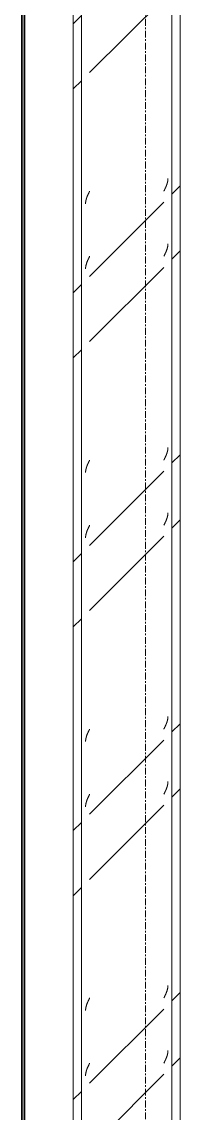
# Model space of a CAD drawing. Header units: centimetres. Extents: x -6741 to 14818, y -293 to 1595.
# Drawn here: x 8116 to 8145.6, y 529.3 to 733.3 of the extents above; entities that cross this region are included whole.
import ezdxf

# ---------------------------------------------------------------- set-up
doc = ezdxf.new("R2010")
doc.units = ezdxf.units.CM
doc.linetypes.add('Grid Line', pattern=[2.2225, 1.27, -0.3175, 0.3175, -0.3175])
for name, color, linetype, lineweight in [('A-WALL', 7, 'Continuous', 9), ('A-WALL-PATT', 7, 'Continuous', 35), ('S-COLS', 7, 'Continuous', 9), ('S-GRID', 7, 'Continuous', 9)]:
    doc.layers.add(name, color=color, linetype=linetype, lineweight=lineweight)
pattern_1 = [(45, (50.4, 0), (-25.14472, 25.14472), []), (45, (50.4, 38.1), (-25.14472, 25.14472), [])]

# ---------------------------------------------------------------- blocks, each defined once
blk = doc.blocks.new('PQ_RVR_ARQ-01_ZZ_ZZ_MO_T_A_rvt-3-Elevación Eje 8-9')
at = {"layer": 'A-WALL-PATT', "lineweight": 9, "true_color": 0xeaeaea}
blk.add_hatch(color=254, dxfattribs=at).paths.add_polyline_path([(-6823.08, 99), (-6823.08, 938.29), (-6823.58, 938.29), (-6823.58, 99)])
at = {"layer": 'A-WALL', "color": 254, "lineweight": 35, "true_color": 0xcccccc}
for p, q in [((-6823.58, 938.29), (-6823.58, 99)), ((-6823.08, 99), (-6823.08, 938.29))]:
    blk.add_line(p, q, dxfattribs=at)
blk = doc.blocks.new('FP_25-Elevación Eje 8-9')
at = {"layer": 'S-COLS', "color": 9, "true_color": 0xc0c0c0}
for p, q in [((-6796.23, 703.98), (-6796.23, 704.02)), ((-6796.85, 701.96), (-6796.83, 702)), ((-6796.83, 702), (-6796.81, 702.04)), ((-6796.81, 702.04), (-6796.79, 702.08)), ((-6796.79, 702.08), (-6796.77, 702.11)), ((-6796.77, 702.11), (-6796.76, 702.15)), ((-6796.76, 702.15), (-6796.74, 702.19)), ((-6796.74, 702.19), (-6796.72, 702.22)), ((-6796.72, 702.22), (-6796.7, 702.26)), ((-6796.7, 702.26), (-6796.68, 702.3)), ((-6796.68, 702.3), (-6796.67, 702.34)), ((-6796.67, 702.34), (-6796.65, 702.37)), ((-6796.65, 702.37), (-6796.63, 702.41)), ((-6796.63, 702.41), (-6796.62, 702.45)), ((-6796.62, 702.45), (-6796.6, 702.49)), ((-6796.6, 702.49), (-6796.59, 702.52)), ((-6796.59, 702.52), (-6796.57, 702.56)), ((-6796.57, 702.56), (-6796.55, 702.6)), ((-6796.55, 702.6), (-6796.54, 702.63)), ((-6796.54, 702.63), (-6796.52, 702.67)), ((-6796.52, 702.67), (-6796.51, 702.71)), ((-6796.51, 702.71), (-6796.49, 702.75)), ((-6796.49, 702.75), (-6796.48, 702.78)), ((-6796.48, 702.78), (-6796.47, 702.82)), ((-6796.47, 702.82), (-6796.45, 702.86)), ((-6796.45, 702.86), (-6796.44, 702.9)), ((-6796.44, 702.9), (-6796.43, 702.93)), ((-6796.43, 702.93), (-6796.41, 702.97)), ((-6796.41, 702.97), (-6796.4, 703.01)), ((-6796.4, 703.01), (-6796.39, 703.05)), ((-6796.39, 703.05), (-6796.38, 703.08)), ((-6796.38, 703.08), (-6796.37, 703.12)), ((-6796.37, 703.12), (-6796.36, 703.16)), ((-6796.36, 703.16), (-6796.35, 703.19)), ((-6796.35, 703.19), (-6796.34, 703.23)), ((-6796.34, 703.23), (-6796.33, 703.27)), ((-6796.33, 703.27), (-6796.32, 703.31)), ((-6796.32, 703.31), (-6796.31, 703.34)), ((-6796.31, 703.34), (-6796.3, 703.38)), ((-6796.3, 703.38), (-6796.29, 703.42)), ((-6796.29, 703.46), (-6796.28, 703.49)), ((-6796.29, 703.42), (-6796.29, 703.46)), ((-6796.28, 703.49), (-6796.27, 703.53)), ((-6796.27, 703.57), (-6796.26, 703.6)), ((-6796.27, 703.53), (-6796.27, 703.57)), ((-6796.26, 703.64), (-6796.25, 703.68)), ((-6796.26, 703.6), (-6796.26, 703.64)), ((-6796.25, 703.72), (-6796.24, 703.75)), ((-6796.25, 703.68), (-6796.25, 703.72)), ((-6796.24, 703.83), (-6796.23, 703.87)), ((-6796.24, 703.79), (-6796.24, 703.83)), ((-6796.24, 703.75), (-6796.24, 703.79)), ((-6796.23, 703.94), (-6796.23, 703.98)), ((-6796.23, 703.9), (-6796.23, 703.94)), ((-6796.23, 703.87), (-6796.23, 703.9)), ((-6797, 701.66), (-6796.98, 701.7)), ((-6796.98, 701.7), (-6796.96, 701.74)), ((-6796.96, 701.74), (-6796.94, 701.78)), ((-6796.94, 701.78), (-6796.92, 701.81)), ((-6796.92, 701.81), (-6796.9, 701.85)), ((-6796.9, 701.85), (-6796.88, 701.89)), ((-6796.88, 701.89), (-6796.86, 701.93)), ((-6796.86, 701.93), (-6796.85, 701.96)), ((-6796.23, 691.79), (-6796.23, 691.83)), ((-6796.23, 691.75), (-6796.23, 691.79)), ((-6796.88, 689.7), (-6796.86, 689.74)), ((-6796.86, 689.74), (-6796.85, 689.77)), ((-6796.85, 689.77), (-6796.83, 689.81)), ((-6796.83, 689.81), (-6796.81, 689.85)), ((-6796.81, 689.85), (-6796.79, 689.89)), ((-6796.79, 689.89), (-6796.77, 689.92)), ((-6796.77, 689.92), (-6796.76, 689.96)), ((-6796.76, 689.96), (-6796.74, 690)), ((-6796.74, 690), (-6796.72, 690.04)), ((-6796.72, 690.04), (-6796.7, 690.07)), ((-6796.7, 690.07), (-6796.68, 690.11)), ((-6796.68, 690.11), (-6796.67, 690.15)), ((-6796.67, 690.15), (-6796.65, 690.18)), ((-6796.65, 690.18), (-6796.63, 690.22)), ((-6796.63, 690.22), (-6796.62, 690.26)), ((-6796.62, 690.26), (-6796.6, 690.3)), ((-6796.6, 690.3), (-6796.59, 690.33)), ((-6796.59, 690.33), (-6796.57, 690.37)), ((-6796.57, 690.37), (-6796.55, 690.41)), ((-6796.55, 690.41), (-6796.54, 690.45)), ((-6796.54, 690.45), (-6796.52, 690.48)), ((-6796.52, 690.48), (-6796.51, 690.52)), ((-6796.51, 690.52), (-6796.49, 690.56)), ((-6796.49, 690.56), (-6796.48, 690.59)), ((-6796.48, 690.59), (-6796.47, 690.63)), ((-6796.47, 690.63), (-6796.45, 690.67)), ((-6796.45, 690.67), (-6796.44, 690.71)), ((-6796.44, 690.71), (-6796.43, 690.74)), ((-6796.43, 690.74), (-6796.41, 690.78)), ((-6796.41, 690.78), (-6796.4, 690.82)), ((-6796.4, 690.82), (-6796.39, 690.86)), ((-6796.39, 690.86), (-6796.38, 690.89)), ((-6796.38, 690.89), (-6796.37, 690.93)), ((-6796.37, 690.93), (-6796.36, 690.97)), ((-6796.36, 690.97), (-6796.35, 691.01)), ((-6796.35, 691.01), (-6796.34, 691.04)), ((-6796.34, 691.04), (-6796.33, 691.08)), ((-6796.33, 691.08), (-6796.32, 691.12)), ((-6796.32, 691.12), (-6796.31, 691.15)), ((-6796.31, 691.15), (-6796.3, 691.19)), ((-6796.3, 691.19), (-6796.29, 691.23)), ((-6796.29, 691.27), (-6796.28, 691.3)), ((-6796.29, 691.23), (-6796.29, 691.27)), ((-6796.28, 691.3), (-6796.27, 691.34)), ((-6796.27, 691.38), (-6796.26, 691.42)), ((-6796.27, 691.34), (-6796.27, 691.38)), ((-6796.26, 691.45), (-6796.25, 691.49)), ((-6796.26, 691.42), (-6796.26, 691.45)), ((-6796.25, 691.53), (-6796.24, 691.56)), ((-6796.25, 691.49), (-6796.25, 691.53)), ((-6796.24, 691.64), (-6796.23, 691.68)), ((-6796.24, 691.6), (-6796.24, 691.64)), ((-6796.24, 691.56), (-6796.24, 691.6)), ((-6796.23, 691.71), (-6796.23, 691.75)), ((-6796.23, 691.68), (-6796.23, 691.71)), ((-6797, 689.48), (-6796.98, 689.51)), ((-6796.98, 689.51), (-6796.96, 689.55)), ((-6796.96, 689.55), (-6796.94, 689.59)), ((-6796.94, 689.59), (-6796.92, 689.62)), ((-6796.92, 689.62), (-6796.9, 689.66)), ((-6796.9, 689.66), (-6796.88, 689.7)), ((-6796.33, 652.98), (-6796.32, 653.02)), ((-6796.32, 653.02), (-6796.31, 653.05)), ((-6796.31, 653.05), (-6796.3, 653.09)), ((-6796.3, 653.09), (-6796.29, 653.13)), ((-6796.29, 653.17), (-6796.28, 653.2)), ((-6796.29, 653.13), (-6796.29, 653.17)), ((-6796.28, 653.2), (-6796.27, 653.24)), ((-6796.27, 653.28), (-6796.26, 653.32)), ((-6796.27, 653.24), (-6796.27, 653.28)), ((-6796.26, 653.35), (-6796.25, 653.39)), ((-6796.26, 653.32), (-6796.26, 653.35)), ((-6796.25, 653.43), (-6796.24, 653.46)), ((-6796.25, 653.39), (-6796.25, 653.43)), ((-6796.24, 653.54), (-6796.23, 653.58)), ((-6796.24, 653.5), (-6796.24, 653.54)), ((-6796.24, 653.46), (-6796.24, 653.5)), ((-6796.23, 653.69), (-6796.23, 653.73)), ((-6796.23, 653.65), (-6796.23, 653.69)), ((-6796.23, 653.61), (-6796.23, 653.65)), ((-6796.23, 653.58), (-6796.23, 653.61)), ((-6797, 651.38), (-6796.98, 651.41)), ((-6796.98, 651.41), (-6796.96, 651.45)), ((-6796.96, 651.45), (-6796.94, 651.49)), ((-6796.94, 651.49), (-6796.92, 651.52)), ((-6796.92, 651.52), (-6796.9, 651.56)), ((-6796.9, 651.56), (-6796.88, 651.6)), ((-6796.88, 651.6), (-6796.86, 651.64)), ((-6796.86, 651.64), (-6796.85, 651.67)), ((-6796.85, 651.67), (-6796.83, 651.71)), ((-6796.83, 651.71), (-6796.81, 651.75)), ((-6796.81, 651.75), (-6796.79, 651.79)), ((-6796.79, 651.79), (-6796.77, 651.82)), ((-6796.77, 651.82), (-6796.76, 651.86)), ((-6796.76, 651.86), (-6796.74, 651.9)), ((-6796.74, 651.9), (-6796.72, 651.94)), ((-6796.72, 651.94), (-6796.7, 651.97)), ((-6796.7, 651.97), (-6796.68, 652.01)), ((-6796.68, 652.01), (-6796.67, 652.05)), ((-6796.67, 652.05), (-6796.65, 652.08)), ((-6796.65, 652.08), (-6796.63, 652.12)), ((-6796.63, 652.12), (-6796.62, 652.16)), ((-6796.62, 652.16), (-6796.6, 652.2)), ((-6796.6, 652.2), (-6796.59, 652.23)), ((-6796.59, 652.23), (-6796.57, 652.27)), ((-6796.57, 652.27), (-6796.55, 652.31)), ((-6796.55, 652.31), (-6796.54, 652.35)), ((-6796.54, 652.35), (-6796.52, 652.38)), ((-6796.52, 652.38), (-6796.51, 652.42)), ((-6796.51, 652.42), (-6796.49, 652.46)), ((-6796.49, 652.46), (-6796.48, 652.49)), ((-6796.48, 652.49), (-6796.47, 652.53)), ((-6796.47, 652.53), (-6796.45, 652.57)), ((-6796.45, 652.57), (-6796.44, 652.61)), ((-6796.44, 652.61), (-6796.43, 652.64)), ((-6796.43, 652.64), (-6796.41, 652.68)), ((-6796.41, 652.68), (-6796.4, 652.72)), ((-6796.4, 652.72), (-6796.39, 652.76)), ((-6796.39, 652.76), (-6796.38, 652.79)), ((-6796.38, 652.79), (-6796.37, 652.83)), ((-6796.37, 652.83), (-6796.36, 652.87)), ((-6796.36, 652.87), (-6796.35, 652.91)), ((-6796.35, 652.91), (-6796.34, 652.94)), ((-6796.34, 652.94), (-6796.33, 652.98)), ((-6796.35, 640.72), (-6796.34, 640.75)), ((-6796.34, 640.75), (-6796.33, 640.79)), ((-6796.33, 640.79), (-6796.32, 640.83)), ((-6796.32, 640.83), (-6796.31, 640.86)), ((-6796.31, 640.86), (-6796.3, 640.9)), ((-6796.3, 640.9), (-6796.29, 640.94)), ((-6796.29, 640.98), (-6796.28, 641.01)), ((-6796.29, 640.94), (-6796.29, 640.98)), ((-6796.28, 641.01), (-6796.27, 641.05)), ((-6796.27, 641.09), (-6796.26, 641.13)), ((-6796.27, 641.05), (-6796.27, 641.09)), ((-6796.26, 641.16), (-6796.25, 641.2)), ((-6796.26, 641.13), (-6796.26, 641.16)), ((-6796.25, 641.24), (-6796.24, 641.28)), ((-6796.25, 641.2), (-6796.25, 641.24)), ((-6796.24, 641.35), (-6796.23, 641.39)), ((-6796.24, 641.31), (-6796.24, 641.35)), ((-6796.24, 641.28), (-6796.24, 641.31)), ((-6796.23, 641.5), (-6796.23, 641.54)), ((-6796.23, 641.46), (-6796.23, 641.5)), ((-6796.23, 641.42), (-6796.23, 641.46)), ((-6796.23, 641.39), (-6796.23, 641.42)), ((-6797, 639.19), (-6796.98, 639.22)), ((-6796.98, 639.22), (-6796.96, 639.26)), ((-6796.96, 639.26), (-6796.94, 639.3)), ((-6796.94, 639.3), (-6796.92, 639.34)), ((-6796.92, 639.34), (-6796.9, 639.37)), ((-6796.9, 639.37), (-6796.88, 639.41)), ((-6796.88, 639.41), (-6796.86, 639.45)), ((-6796.86, 639.45), (-6796.85, 639.48)), ((-6796.85, 639.48), (-6796.83, 639.52)), ((-6796.83, 639.52), (-6796.81, 639.56)), ((-6796.81, 639.56), (-6796.79, 639.6)), ((-6796.79, 639.6), (-6796.77, 639.63)), ((-6796.77, 639.63), (-6796.76, 639.67)), ((-6796.76, 639.67), (-6796.74, 639.71)), ((-6796.74, 639.71), (-6796.72, 639.75)), ((-6796.72, 639.75), (-6796.7, 639.78)), ((-6796.7, 639.78), (-6796.68, 639.82)), ((-6796.68, 639.82), (-6796.67, 639.86)), ((-6796.67, 639.86), (-6796.65, 639.89)), ((-6796.65, 639.89), (-6796.63, 639.93)), ((-6796.63, 639.93), (-6796.62, 639.97)), ((-6796.62, 639.97), (-6796.6, 640.01)), ((-6796.6, 640.01), (-6796.59, 640.04)), ((-6796.59, 640.04), (-6796.57, 640.08)), ((-6796.57, 640.08), (-6796.55, 640.12)), ((-6796.55, 640.12), (-6796.54, 640.16)), ((-6796.54, 640.16), (-6796.52, 640.19)), ((-6796.52, 640.19), (-6796.51, 640.23)), ((-6796.51, 640.23), (-6796.49, 640.27)), ((-6796.49, 640.27), (-6796.48, 640.31)), ((-6796.48, 640.31), (-6796.47, 640.34)), ((-6796.47, 640.34), (-6796.45, 640.38)), ((-6796.45, 640.38), (-6796.44, 640.42)), ((-6796.44, 640.42), (-6796.43, 640.45)), ((-6796.43, 640.45), (-6796.41, 640.49)), ((-6796.41, 640.49), (-6796.4, 640.53)), ((-6796.4, 640.53), (-6796.39, 640.57)), ((-6796.39, 640.57), (-6796.38, 640.6)), ((-6796.38, 640.6), (-6796.37, 640.64)), ((-6796.37, 640.64), (-6796.36, 640.68)), ((-6796.36, 640.68), (-6796.35, 640.72)), ((-6796.59, 601.94), (-6796.57, 601.98)), ((-6796.57, 601.98), (-6796.55, 602.02)), ((-6796.55, 602.02), (-6796.54, 602.06)), ((-6796.54, 602.06), (-6796.52, 602.09)), ((-6796.52, 602.09), (-6796.51, 602.13)), ((-6796.51, 602.13), (-6796.49, 602.17)), ((-6796.49, 602.17), (-6796.48, 602.21)), ((-6796.48, 602.21), (-6796.47, 602.24)), ((-6796.47, 602.24), (-6796.45, 602.28)), ((-6796.45, 602.28), (-6796.44, 602.32)), ((-6796.44, 602.32), (-6796.43, 602.35)), ((-6796.43, 602.35), (-6796.41, 602.39)), ((-6796.41, 602.39), (-6796.4, 602.43)), ((-6796.4, 602.43), (-6796.39, 602.47)), ((-6796.39, 602.47), (-6796.38, 602.5)), ((-6796.38, 602.5), (-6796.37, 602.54)), ((-6796.37, 602.54), (-6796.36, 602.58)), ((-6796.36, 602.58), (-6796.35, 602.62)), ((-6796.35, 602.62), (-6796.34, 602.65)), ((-6796.34, 602.65), (-6796.33, 602.69)), ((-6796.33, 602.69), (-6796.32, 602.73)), ((-6796.32, 602.73), (-6796.31, 602.76)), ((-6796.31, 602.76), (-6796.3, 602.8)), ((-6796.3, 602.8), (-6796.29, 602.84)), ((-6796.29, 602.88), (-6796.28, 602.91)), ((-6796.29, 602.84), (-6796.29, 602.88)), ((-6796.28, 602.91), (-6796.27, 602.95)), ((-6796.27, 602.99), (-6796.26, 603.03)), ((-6796.27, 602.95), (-6796.27, 602.99)), ((-6796.26, 603.06), (-6796.25, 603.1)), ((-6796.26, 603.03), (-6796.26, 603.06)), ((-6796.25, 603.14), (-6796.24, 603.18)), ((-6796.25, 603.1), (-6796.25, 603.14)), ((-6796.24, 603.25), (-6796.23, 603.29)), ((-6796.24, 603.21), (-6796.24, 603.25)), ((-6796.24, 603.18), (-6796.24, 603.21)), ((-6796.23, 603.4), (-6796.23, 603.44)), ((-6796.23, 603.36), (-6796.23, 603.4)), ((-6796.23, 603.32), (-6796.23, 603.36)), ((-6796.23, 603.29), (-6796.23, 603.32)), ((-6797, 601.09), (-6796.98, 601.12)), ((-6796.98, 601.12), (-6796.96, 601.16)), ((-6796.96, 601.16), (-6796.94, 601.2)), ((-6796.94, 601.2), (-6796.92, 601.24)), ((-6796.92, 601.24), (-6796.9, 601.27)), ((-6796.9, 601.27), (-6796.88, 601.31)), ((-6796.88, 601.31), (-6796.86, 601.35)), ((-6796.86, 601.35), (-6796.85, 601.38)), ((-6796.85, 601.38), (-6796.83, 601.42)), ((-6796.83, 601.42), (-6796.81, 601.46)), ((-6796.81, 601.46), (-6796.79, 601.5)), ((-6796.79, 601.5), (-6796.77, 601.53)), ((-6796.77, 601.53), (-6796.76, 601.57)), ((-6796.76, 601.57), (-6796.74, 601.61)), ((-6796.74, 601.61), (-6796.72, 601.65)), ((-6796.72, 601.65), (-6796.7, 601.68)), ((-6796.7, 601.68), (-6796.68, 601.72)), ((-6796.68, 601.72), (-6796.67, 601.76)), ((-6796.67, 601.76), (-6796.65, 601.79)), ((-6796.65, 601.79), (-6796.63, 601.83)), ((-6796.63, 601.83), (-6796.62, 601.87)), ((-6796.62, 601.87), (-6796.6, 601.91)), ((-6796.6, 601.91), (-6796.59, 601.94)), ((-6796.6, 589.72), (-6796.59, 589.75)), ((-6796.59, 589.75), (-6796.57, 589.79)), ((-6796.57, 589.79), (-6796.55, 589.83)), ((-6796.55, 589.83), (-6796.54, 589.87)), ((-6796.54, 589.87), (-6796.52, 589.9)), ((-6796.52, 589.9), (-6796.51, 589.94)), ((-6796.51, 589.94), (-6796.49, 589.98)), ((-6796.49, 589.98), (-6796.48, 590.02)), ((-6796.48, 590.02), (-6796.47, 590.05)), ((-6796.47, 590.05), (-6796.45, 590.09)), ((-6796.45, 590.09), (-6796.44, 590.13)), ((-6796.44, 590.13), (-6796.43, 590.17)), ((-6796.43, 590.17), (-6796.41, 590.2)), ((-6796.41, 590.2), (-6796.4, 590.24)), ((-6796.4, 590.24), (-6796.39, 590.28)), ((-6796.39, 590.28), (-6796.38, 590.31)), ((-6796.38, 590.31), (-6796.37, 590.35)), ((-6796.37, 590.35), (-6796.36, 590.39)), ((-6796.36, 590.39), (-6796.35, 590.43)), ((-6796.35, 590.43), (-6796.34, 590.46)), ((-6796.34, 590.46), (-6796.33, 590.5)), ((-6796.33, 590.5), (-6796.32, 590.54)), ((-6796.32, 590.54), (-6796.31, 590.58)), ((-6796.31, 590.58), (-6796.3, 590.61)), ((-6796.3, 590.61), (-6796.29, 590.65)), ((-6796.29, 590.69), (-6796.28, 590.72)), ((-6796.29, 590.65), (-6796.29, 590.69)), ((-6796.28, 590.72), (-6796.27, 590.76)), ((-6796.27, 590.8), (-6796.26, 590.84)), ((-6796.27, 590.76), (-6796.27, 590.8)), ((-6796.26, 590.87), (-6796.25, 590.91)), ((-6796.26, 590.84), (-6796.26, 590.87)), ((-6796.25, 590.95), (-6796.24, 590.99)), ((-6796.25, 590.91), (-6796.25, 590.95)), ((-6796.24, 591.06), (-6796.23, 591.1)), ((-6796.24, 591.02), (-6796.24, 591.06)), ((-6796.24, 590.99), (-6796.24, 591.02)), ((-6796.23, 591.21), (-6796.23, 591.25)), ((-6796.23, 591.17), (-6796.23, 591.21)), ((-6796.23, 591.13), (-6796.23, 591.17)), ((-6796.23, 591.1), (-6796.23, 591.13)), ((-6797, 588.9), (-6796.98, 588.93)), ((-6796.98, 588.93), (-6796.96, 588.97)), ((-6796.96, 588.97), (-6796.94, 589.01)), ((-6796.94, 589.01), (-6796.92, 589.05)), ((-6796.92, 589.05), (-6796.9, 589.08)), ((-6796.9, 589.08), (-6796.88, 589.12)), ((-6796.88, 589.12), (-6796.86, 589.16)), ((-6796.86, 589.16), (-6796.85, 589.2)), ((-6796.85, 589.2), (-6796.83, 589.23)), ((-6796.83, 589.23), (-6796.81, 589.27)), ((-6796.81, 589.27), (-6796.79, 589.31)), ((-6796.79, 589.31), (-6796.77, 589.34)), ((-6796.77, 589.34), (-6796.76, 589.38)), ((-6796.76, 589.38), (-6796.74, 589.42)), ((-6796.74, 589.42), (-6796.72, 589.46)), ((-6796.72, 589.46), (-6796.7, 589.49)), ((-6796.7, 589.49), (-6796.68, 589.53)), ((-6796.68, 589.53), (-6796.67, 589.57)), ((-6796.67, 589.57), (-6796.65, 589.61)), ((-6796.65, 589.61), (-6796.63, 589.64)), ((-6796.63, 589.64), (-6796.62, 589.68)), ((-6796.62, 589.68), (-6796.6, 589.72)), ((-6796.23, 553.11), (-6796.23, 553.15)), ((-6796.23, 553.07), (-6796.23, 553.11)), ((-6796.23, 553.03), (-6796.23, 553.07)), ((-6796.23, 553), (-6796.23, 553.03)), ((-6796.92, 550.95), (-6796.9, 550.98)), ((-6796.9, 550.98), (-6796.88, 551.02)), ((-6796.88, 551.02), (-6796.86, 551.06)), ((-6796.86, 551.06), (-6796.85, 551.1)), ((-6796.85, 551.1), (-6796.83, 551.13)), ((-6796.83, 551.13), (-6796.81, 551.17)), ((-6796.81, 551.17), (-6796.79, 551.21)), ((-6796.79, 551.21), (-6796.77, 551.24)), ((-6796.77, 551.24), (-6796.76, 551.28)), ((-6796.76, 551.28), (-6796.74, 551.32)), ((-6796.74, 551.32), (-6796.72, 551.36)), ((-6796.72, 551.36), (-6796.7, 551.39)), ((-6796.7, 551.39), (-6796.68, 551.43)), ((-6796.68, 551.43), (-6796.67, 551.47)), ((-6796.67, 551.47), (-6796.65, 551.51)), ((-6796.65, 551.51), (-6796.63, 551.54)), ((-6796.63, 551.54), (-6796.62, 551.58)), ((-6796.62, 551.58), (-6796.6, 551.62)), ((-6796.6, 551.62), (-6796.59, 551.65)), ((-6796.59, 551.65), (-6796.57, 551.69)), ((-6796.57, 551.69), (-6796.55, 551.73)), ((-6796.55, 551.73), (-6796.54, 551.77)), ((-6796.54, 551.77), (-6796.52, 551.8)), ((-6796.52, 551.8), (-6796.51, 551.84)), ((-6796.51, 551.84), (-6796.49, 551.88)), ((-6796.49, 551.88), (-6796.48, 551.92)), ((-6796.48, 551.92), (-6796.47, 551.95)), ((-6796.47, 551.95), (-6796.45, 551.99)), ((-6796.45, 551.99), (-6796.44, 552.03)), ((-6796.44, 552.03), (-6796.43, 552.07)), ((-6796.43, 552.07), (-6796.41, 552.1)), ((-6796.41, 552.1), (-6796.4, 552.14)), ((-6796.4, 552.14), (-6796.39, 552.18)), ((-6796.39, 552.18), (-6796.38, 552.21)), ((-6796.38, 552.21), (-6796.37, 552.25)), ((-6796.37, 552.25), (-6796.36, 552.29)), ((-6796.36, 552.29), (-6796.35, 552.33)), ((-6796.35, 552.33), (-6796.34, 552.36)), ((-6796.34, 552.36), (-6796.33, 552.4)), ((-6796.33, 552.4), (-6796.32, 552.44)), ((-6796.32, 552.44), (-6796.31, 552.48)), ((-6796.31, 552.48), (-6796.3, 552.51)), ((-6796.3, 552.51), (-6796.29, 552.55)), ((-6796.29, 552.59), (-6796.28, 552.62)), ((-6796.29, 552.55), (-6796.29, 552.59)), ((-6796.28, 552.62), (-6796.27, 552.66)), ((-6796.27, 552.7), (-6796.26, 552.74)), ((-6796.27, 552.66), (-6796.27, 552.7)), ((-6796.26, 552.77), (-6796.25, 552.81)), ((-6796.26, 552.74), (-6796.26, 552.77)), ((-6796.25, 552.85), (-6796.24, 552.89)), ((-6796.25, 552.81), (-6796.25, 552.85)), ((-6796.24, 552.96), (-6796.23, 553)), ((-6796.24, 552.92), (-6796.24, 552.96)), ((-6796.24, 552.89), (-6796.24, 552.92)), ((-6797, 550.8), (-6796.98, 550.83)), ((-6796.98, 550.83), (-6796.96, 550.87)), ((-6796.96, 550.87), (-6796.94, 550.91)), ((-6796.94, 550.91), (-6796.92, 550.95)), ((-6796.24, 540.77), (-6796.23, 540.81)), ((-6796.24, 540.73), (-6796.24, 540.77)), ((-6796.23, 540.92), (-6796.23, 540.96)), ((-6796.23, 540.88), (-6796.23, 540.92)), ((-6796.23, 540.85), (-6796.23, 540.88)), ((-6796.23, 540.81), (-6796.23, 540.85)), ((-6796.94, 538.72), (-6796.92, 538.76)), ((-6796.92, 538.76), (-6796.9, 538.79)), ((-6796.9, 538.79), (-6796.88, 538.83)), ((-6796.88, 538.83), (-6796.86, 538.87)), ((-6796.86, 538.87), (-6796.85, 538.91)), ((-6796.85, 538.91), (-6796.83, 538.94)), ((-6796.83, 538.94), (-6796.81, 538.98)), ((-6796.81, 538.98), (-6796.79, 539.02)), ((-6796.79, 539.02), (-6796.77, 539.05)), ((-6796.77, 539.05), (-6796.76, 539.09)), ((-6796.76, 539.09), (-6796.74, 539.13)), ((-6796.74, 539.13), (-6796.72, 539.17)), ((-6796.72, 539.17), (-6796.7, 539.2)), ((-6796.7, 539.2), (-6796.68, 539.24)), ((-6796.68, 539.24), (-6796.67, 539.28)), ((-6796.67, 539.28), (-6796.65, 539.32)), ((-6796.65, 539.32), (-6796.63, 539.35)), ((-6796.63, 539.35), (-6796.62, 539.39)), ((-6796.62, 539.39), (-6796.6, 539.43)), ((-6796.6, 539.43), (-6796.59, 539.47)), ((-6796.59, 539.47), (-6796.57, 539.5)), ((-6796.57, 539.5), (-6796.55, 539.54)), ((-6796.55, 539.54), (-6796.54, 539.58)), ((-6796.54, 539.58), (-6796.52, 539.61)), ((-6796.52, 539.61), (-6796.51, 539.65)), ((-6796.51, 539.65), (-6796.49, 539.69)), ((-6796.49, 539.69), (-6796.48, 539.73)), ((-6796.48, 539.73), (-6796.47, 539.76)), ((-6796.47, 539.76), (-6796.45, 539.8)), ((-6796.45, 539.8), (-6796.44, 539.84)), ((-6796.44, 539.84), (-6796.43, 539.88)), ((-6796.43, 539.88), (-6796.41, 539.91)), ((-6796.41, 539.91), (-6796.4, 539.95)), ((-6796.4, 539.95), (-6796.39, 539.99)), ((-6796.39, 539.99), (-6796.38, 540.02)), ((-6796.38, 540.02), (-6796.37, 540.06)), ((-6796.37, 540.06), (-6796.36, 540.1)), ((-6796.36, 540.1), (-6796.35, 540.14)), ((-6796.35, 540.14), (-6796.34, 540.17)), ((-6796.34, 540.17), (-6796.33, 540.21)), ((-6796.33, 540.21), (-6796.32, 540.25)), ((-6796.32, 540.25), (-6796.31, 540.29)), ((-6796.31, 540.29), (-6796.3, 540.32)), ((-6796.3, 540.32), (-6796.29, 540.36)), ((-6796.29, 540.4), (-6796.28, 540.44)), ((-6796.29, 540.36), (-6796.29, 540.4)), ((-6796.28, 540.44), (-6796.27, 540.47)), ((-6796.27, 540.51), (-6796.26, 540.55)), ((-6796.27, 540.47), (-6796.27, 540.51)), ((-6796.26, 540.58), (-6796.25, 540.62)), ((-6796.26, 540.55), (-6796.26, 540.58)), ((-6796.25, 540.66), (-6796.24, 540.7)), ((-6796.25, 540.62), (-6796.25, 540.66)), ((-6796.24, 540.7), (-6796.24, 540.73)), ((-6797, 538.61), (-6796.98, 538.64)), ((-6796.98, 538.64), (-6796.96, 538.68)), ((-6796.96, 538.68), (-6796.94, 538.72))]:
    blk.add_line(p, q, dxfattribs=at)
blk = doc.blocks.new('FP_26-Elevación Eje 8-9')
at = {"layer": 'S-COLS', "color": 9, "true_color": 0xc0c0c0}
for p, q in [((-6811.58, 699.91), (-6811.57, 699.95)), ((-6811.57, 699.95), (-6811.56, 699.99)), ((-6811.56, 699.99), (-6811.55, 700.02)), ((-6811.55, 700.02), (-6811.54, 700.06)), ((-6811.54, 700.1), (-6811.53, 700.14)), ((-6811.54, 700.06), (-6811.54, 700.1)), ((-6811.53, 700.14), (-6811.52, 700.17)), ((-6811.52, 700.17), (-6811.5, 700.21)), ((-6811.5, 700.21), (-6811.49, 700.25)), ((-6811.49, 700.25), (-6811.48, 700.28)), ((-6811.48, 700.28), (-6811.47, 700.32)), ((-6811.47, 700.32), (-6811.46, 700.36)), ((-6811.46, 700.36), (-6811.45, 700.4)), ((-6811.45, 700.4), (-6811.43, 700.43)), ((-6811.43, 700.43), (-6811.42, 700.47)), ((-6811.42, 700.47), (-6811.41, 700.51)), ((-6811.41, 700.51), (-6811.39, 700.55)), ((-6811.39, 700.55), (-6811.38, 700.58)), ((-6811.38, 700.58), (-6811.36, 700.62)), ((-6811.36, 700.62), (-6811.35, 700.66)), ((-6811.35, 700.66), (-6811.33, 700.69)), ((-6811.33, 700.69), (-6811.32, 700.73)), ((-6811.32, 700.73), (-6811.3, 700.77)), ((-6811.3, 700.77), (-6811.29, 700.81)), ((-6811.29, 700.81), (-6811.27, 700.84)), ((-6811.27, 700.84), (-6811.26, 700.88)), ((-6811.26, 700.88), (-6811.24, 700.92)), ((-6811.24, 700.92), (-6811.22, 700.96)), ((-6811.22, 700.96), (-6811.2, 700.99)), ((-6811.2, 700.99), (-6811.19, 701.03)), ((-6811.19, 701.03), (-6811.17, 701.07)), ((-6811.17, 701.07), (-6811.15, 701.11)), ((-6811.15, 701.11), (-6811.14, 701.14)), ((-6811.14, 701.14), (-6811.12, 701.18)), ((-6811.12, 701.18), (-6811.1, 701.22)), ((-6811.1, 701.22), (-6811.08, 701.25)), ((-6811.08, 701.25), (-6811.06, 701.29)), ((-6811.06, 701.29), (-6811.04, 701.33)), ((-6811.04, 701.33), (-6811.03, 701.37)), ((-6811.03, 701.37), (-6811.01, 701.4)), ((-6811.01, 701.4), (-6810.99, 701.44)), ((-6810.99, 701.44), (-6810.97, 701.48)), ((-6810.97, 701.48), (-6810.95, 701.52)), ((-6810.95, 701.52), (-6810.93, 701.55)), ((-6810.93, 701.55), (-6810.91, 701.59)), ((-6810.91, 701.59), (-6810.9, 701.63)), ((-6810.9, 701.63), (-6810.88, 701.66)), ((-6811.64, 699.5), (-6811.63, 699.54)), ((-6811.64, 699.46), (-6811.64, 699.5)), ((-6811.64, 699.43), (-6811.64, 699.46)), ((-6811.64, 699.39), (-6811.64, 699.43)), ((-6811.64, 699.35), (-6811.64, 699.39)), ((-6811.64, 699.31), (-6811.64, 699.35)), ((-6811.63, 699.61), (-6811.62, 699.65)), ((-6811.63, 699.58), (-6811.63, 699.61)), ((-6811.63, 699.54), (-6811.63, 699.58)), ((-6811.62, 699.69), (-6811.61, 699.72)), ((-6811.62, 699.65), (-6811.62, 699.69)), ((-6811.61, 699.76), (-6811.6, 699.8)), ((-6811.61, 699.72), (-6811.61, 699.76)), ((-6811.6, 699.8), (-6811.59, 699.84)), ((-6811.59, 699.87), (-6811.58, 699.91)), ((-6811.59, 699.84), (-6811.59, 699.87)), ((-6811.59, 687.68), (-6811.58, 687.72)), ((-6811.58, 687.72), (-6811.57, 687.76)), ((-6811.57, 687.76), (-6811.56, 687.8)), ((-6811.56, 687.8), (-6811.55, 687.83)), ((-6811.55, 687.83), (-6811.54, 687.87)), ((-6811.54, 687.91), (-6811.53, 687.95)), ((-6811.54, 687.87), (-6811.54, 687.91)), ((-6811.53, 687.95), (-6811.52, 687.98)), ((-6811.52, 687.98), (-6811.5, 688.02)), ((-6811.5, 688.02), (-6811.49, 688.06)), ((-6811.49, 688.06), (-6811.48, 688.1)), ((-6811.48, 688.1), (-6811.47, 688.13)), ((-6811.47, 688.13), (-6811.46, 688.17)), ((-6811.46, 688.17), (-6811.45, 688.21)), ((-6811.45, 688.21), (-6811.43, 688.24)), ((-6811.43, 688.24), (-6811.42, 688.28)), ((-6811.42, 688.28), (-6811.41, 688.32)), ((-6811.41, 688.32), (-6811.39, 688.36)), ((-6811.39, 688.36), (-6811.38, 688.39)), ((-6811.38, 688.39), (-6811.36, 688.43)), ((-6811.36, 688.43), (-6811.35, 688.47)), ((-6811.35, 688.47), (-6811.33, 688.51)), ((-6811.33, 688.51), (-6811.32, 688.54)), ((-6811.32, 688.54), (-6811.3, 688.58)), ((-6811.3, 688.58), (-6811.29, 688.62)), ((-6811.29, 688.62), (-6811.27, 688.65)), ((-6811.27, 688.65), (-6811.26, 688.69)), ((-6811.26, 688.69), (-6811.24, 688.73)), ((-6811.24, 688.73), (-6811.22, 688.77)), ((-6811.22, 688.77), (-6811.2, 688.8)), ((-6811.2, 688.8), (-6811.19, 688.84)), ((-6811.19, 688.84), (-6811.17, 688.88)), ((-6811.17, 688.88), (-6811.15, 688.92)), ((-6811.15, 688.92), (-6811.14, 688.95)), ((-6811.14, 688.95), (-6811.12, 688.99)), ((-6811.12, 688.99), (-6811.1, 689.03)), ((-6811.1, 689.03), (-6811.08, 689.07)), ((-6811.08, 689.07), (-6811.06, 689.1)), ((-6811.06, 689.1), (-6811.04, 689.14)), ((-6811.04, 689.14), (-6811.03, 689.18)), ((-6811.03, 689.18), (-6811.01, 689.21)), ((-6811.01, 689.21), (-6810.99, 689.25)), ((-6810.99, 689.25), (-6810.97, 689.29)), ((-6810.97, 689.29), (-6810.95, 689.33)), ((-6810.95, 689.33), (-6810.93, 689.36)), ((-6810.93, 689.36), (-6810.91, 689.4)), ((-6810.91, 689.4), (-6810.9, 689.44)), ((-6810.9, 689.44), (-6810.88, 689.48)), ((-6811.64, 687.31), (-6811.63, 687.35)), ((-6811.64, 687.27), (-6811.64, 687.31)), ((-6811.64, 687.24), (-6811.64, 687.27)), ((-6811.64, 687.2), (-6811.64, 687.24)), ((-6811.64, 687.16), (-6811.64, 687.2)), ((-6811.64, 687.13), (-6811.64, 687.16)), ((-6811.63, 687.42), (-6811.62, 687.46)), ((-6811.63, 687.39), (-6811.63, 687.42)), ((-6811.63, 687.35), (-6811.63, 687.39)), ((-6811.62, 687.5), (-6811.61, 687.54)), ((-6811.62, 687.46), (-6811.62, 687.5)), ((-6811.61, 687.57), (-6811.6, 687.61)), ((-6811.61, 687.54), (-6811.61, 687.57)), ((-6811.6, 687.61), (-6811.59, 687.65)), ((-6811.59, 687.65), (-6811.59, 687.68)), ((-6811.1, 650.93), (-6811.08, 650.97)), ((-6811.08, 650.97), (-6811.06, 651)), ((-6811.06, 651), (-6811.04, 651.04)), ((-6811.04, 651.04), (-6811.03, 651.08)), ((-6811.03, 651.08), (-6811.01, 651.11)), ((-6811.01, 651.11), (-6810.99, 651.15)), ((-6810.99, 651.15), (-6810.97, 651.19)), ((-6810.97, 651.19), (-6810.95, 651.23)), ((-6810.95, 651.23), (-6810.93, 651.26)), ((-6810.93, 651.26), (-6810.91, 651.3)), ((-6810.91, 651.3), (-6810.9, 651.34)), ((-6810.9, 651.34), (-6810.88, 651.38)), ((-6811.64, 649.21), (-6811.63, 649.25)), ((-6811.64, 649.17), (-6811.64, 649.21)), ((-6811.64, 649.14), (-6811.64, 649.17)), ((-6811.64, 649.1), (-6811.64, 649.14)), ((-6811.64, 649.06), (-6811.64, 649.1)), ((-6811.64, 649.03), (-6811.64, 649.06)), ((-6811.63, 649.32), (-6811.62, 649.36)), ((-6811.63, 649.29), (-6811.63, 649.32)), ((-6811.63, 649.25), (-6811.63, 649.29)), ((-6811.62, 649.4), (-6811.61, 649.44)), ((-6811.62, 649.36), (-6811.62, 649.4)), ((-6811.61, 649.47), (-6811.6, 649.51)), ((-6811.61, 649.44), (-6811.61, 649.47)), ((-6811.6, 649.51), (-6811.59, 649.55)), ((-6811.59, 649.58), (-6811.58, 649.62)), ((-6811.59, 649.55), (-6811.59, 649.58)), ((-6811.58, 649.62), (-6811.57, 649.66)), ((-6811.57, 649.66), (-6811.56, 649.7)), ((-6811.56, 649.7), (-6811.55, 649.73)), ((-6811.55, 649.73), (-6811.54, 649.77)), ((-6811.54, 649.81), (-6811.53, 649.85)), ((-6811.54, 649.77), (-6811.54, 649.81)), ((-6811.53, 649.85), (-6811.52, 649.88)), ((-6811.52, 649.88), (-6811.5, 649.92)), ((-6811.5, 649.92), (-6811.49, 649.96)), ((-6811.49, 649.96), (-6811.48, 650)), ((-6811.48, 650), (-6811.47, 650.03)), ((-6811.47, 650.03), (-6811.46, 650.07)), ((-6811.46, 650.07), (-6811.45, 650.11)), ((-6811.45, 650.11), (-6811.43, 650.14)), ((-6811.43, 650.14), (-6811.42, 650.18)), ((-6811.42, 650.18), (-6811.41, 650.22)), ((-6811.41, 650.22), (-6811.39, 650.26)), ((-6811.39, 650.26), (-6811.38, 650.29)), ((-6811.38, 650.29), (-6811.36, 650.33)), ((-6811.36, 650.33), (-6811.35, 650.37)), ((-6811.35, 650.37), (-6811.33, 650.41)), ((-6811.33, 650.41), (-6811.32, 650.44)), ((-6811.32, 650.44), (-6811.3, 650.48)), ((-6811.3, 650.48), (-6811.29, 650.52)), ((-6811.29, 650.52), (-6811.27, 650.55)), ((-6811.27, 650.55), (-6811.26, 650.59)), ((-6811.26, 650.59), (-6811.24, 650.63)), ((-6811.24, 650.63), (-6811.22, 650.67)), ((-6811.22, 650.67), (-6811.2, 650.7)), ((-6811.2, 650.7), (-6811.19, 650.74)), ((-6811.19, 650.74), (-6811.17, 650.78)), ((-6811.17, 650.78), (-6811.15, 650.82)), ((-6811.15, 650.82), (-6811.14, 650.85)), ((-6811.14, 650.85), (-6811.12, 650.89)), ((-6811.12, 650.89), (-6811.1, 650.93)), ((-6811.12, 638.7), (-6811.1, 638.74)), ((-6811.1, 638.74), (-6811.08, 638.78)), ((-6811.08, 638.78), (-6811.06, 638.81)), ((-6811.06, 638.81), (-6811.04, 638.85)), ((-6811.04, 638.85), (-6811.03, 638.89)), ((-6811.03, 638.89), (-6811.01, 638.92)), ((-6811.01, 638.92), (-6810.99, 638.96)), ((-6810.99, 638.96), (-6810.97, 639)), ((-6810.97, 639), (-6810.95, 639.04)), ((-6810.95, 639.04), (-6810.93, 639.07)), ((-6810.93, 639.07), (-6810.91, 639.11)), ((-6810.91, 639.11), (-6810.9, 639.15)), ((-6810.9, 639.15), (-6810.88, 639.19)), ((-6811.64, 637.02), (-6811.63, 637.06)), ((-6811.64, 636.98), (-6811.64, 637.02)), ((-6811.64, 636.95), (-6811.64, 636.98)), ((-6811.64, 636.91), (-6811.64, 636.95)), ((-6811.64, 636.87), (-6811.64, 636.91)), ((-6811.64, 636.84), (-6811.64, 636.87)), ((-6811.63, 637.13), (-6811.62, 637.17)), ((-6811.63, 637.1), (-6811.63, 637.13)), ((-6811.63, 637.06), (-6811.63, 637.1)), ((-6811.62, 637.21), (-6811.61, 637.25)), ((-6811.62, 637.17), (-6811.62, 637.21)), ((-6811.61, 637.28), (-6811.6, 637.32)), ((-6811.61, 637.25), (-6811.61, 637.28)), ((-6811.6, 637.32), (-6811.59, 637.36)), ((-6811.59, 637.4), (-6811.58, 637.43)), ((-6811.59, 637.36), (-6811.59, 637.4)), ((-6811.58, 637.43), (-6811.57, 637.47)), ((-6811.57, 637.47), (-6811.56, 637.51)), ((-6811.56, 637.51), (-6811.55, 637.54)), ((-6811.55, 637.54), (-6811.54, 637.58)), ((-6811.54, 637.62), (-6811.53, 637.66)), ((-6811.54, 637.58), (-6811.54, 637.62)), ((-6811.53, 637.66), (-6811.52, 637.69)), ((-6811.52, 637.69), (-6811.5, 637.73)), ((-6811.5, 637.73), (-6811.49, 637.77)), ((-6811.49, 637.77), (-6811.48, 637.81)), ((-6811.48, 637.81), (-6811.47, 637.84)), ((-6811.47, 637.84), (-6811.46, 637.88)), ((-6811.46, 637.88), (-6811.45, 637.92)), ((-6811.45, 637.92), (-6811.43, 637.95)), ((-6811.43, 637.95), (-6811.42, 637.99)), ((-6811.42, 637.99), (-6811.41, 638.03)), ((-6811.41, 638.03), (-6811.39, 638.07)), ((-6811.39, 638.07), (-6811.38, 638.1)), ((-6811.38, 638.1), (-6811.36, 638.14)), ((-6811.36, 638.14), (-6811.35, 638.18)), ((-6811.35, 638.18), (-6811.33, 638.22)), ((-6811.33, 638.22), (-6811.32, 638.25)), ((-6811.32, 638.25), (-6811.3, 638.29)), ((-6811.3, 638.29), (-6811.29, 638.33)), ((-6811.29, 638.33), (-6811.27, 638.37)), ((-6811.27, 638.37), (-6811.26, 638.4)), ((-6811.26, 638.4), (-6811.24, 638.44)), ((-6811.24, 638.44), (-6811.22, 638.48)), ((-6811.22, 638.48), (-6811.2, 638.51)), ((-6811.2, 638.51), (-6811.19, 638.55)), ((-6811.19, 638.55), (-6811.17, 638.59)), ((-6811.17, 638.59), (-6811.15, 638.63)), ((-6811.15, 638.63), (-6811.14, 638.66)), ((-6811.14, 638.66), (-6811.12, 638.7)), ((-6811.41, 599.93), (-6811.39, 599.97)), ((-6811.39, 599.97), (-6811.38, 600)), ((-6811.38, 600), (-6811.36, 600.04)), ((-6811.36, 600.04), (-6811.35, 600.08)), ((-6811.35, 600.08), (-6811.33, 600.12)), ((-6811.33, 600.12), (-6811.32, 600.15)), ((-6811.32, 600.15), (-6811.3, 600.19)), ((-6811.3, 600.19), (-6811.29, 600.23)), ((-6811.29, 600.23), (-6811.27, 600.27)), ((-6811.27, 600.27), (-6811.26, 600.3)), ((-6811.26, 600.3), (-6811.24, 600.34)), ((-6811.24, 600.34), (-6811.22, 600.38)), ((-6811.22, 600.38), (-6811.2, 600.41)), ((-6811.2, 600.41), (-6811.19, 600.45)), ((-6811.19, 600.45), (-6811.17, 600.49)), ((-6811.17, 600.49), (-6811.15, 600.53)), ((-6811.15, 600.53), (-6811.14, 600.56)), ((-6811.14, 600.56), (-6811.12, 600.6)), ((-6811.12, 600.6), (-6811.1, 600.64)), ((-6811.1, 600.64), (-6811.08, 600.68)), ((-6811.08, 600.68), (-6811.06, 600.71)), ((-6811.06, 600.71), (-6811.04, 600.75)), ((-6811.04, 600.75), (-6811.03, 600.79)), ((-6811.03, 600.79), (-6811.01, 600.82)), ((-6811.01, 600.82), (-6810.99, 600.86)), ((-6810.99, 600.86), (-6810.97, 600.9)), ((-6810.97, 600.9), (-6810.95, 600.94)), ((-6810.95, 600.94), (-6810.93, 600.97)), ((-6810.93, 600.97), (-6810.91, 601.01)), ((-6810.91, 601.01), (-6810.9, 601.05)), ((-6810.9, 601.05), (-6810.88, 601.09)), ((-6811.64, 598.92), (-6811.63, 598.96)), ((-6811.64, 598.88), (-6811.64, 598.92)), ((-6811.64, 598.85), (-6811.64, 598.88)), ((-6811.64, 598.81), (-6811.64, 598.85)), ((-6811.64, 598.77), (-6811.64, 598.81)), ((-6811.64, 598.74), (-6811.64, 598.77)), ((-6811.63, 599.03), (-6811.62, 599.07)), ((-6811.63, 599), (-6811.63, 599.03)), ((-6811.63, 598.96), (-6811.63, 599)), ((-6811.62, 599.11), (-6811.61, 599.15)), ((-6811.62, 599.07), (-6811.62, 599.11)), ((-6811.61, 599.18), (-6811.6, 599.22)), ((-6811.61, 599.15), (-6811.61, 599.18)), ((-6811.6, 599.22), (-6811.59, 599.26)), ((-6811.59, 599.3), (-6811.58, 599.33)), ((-6811.59, 599.26), (-6811.59, 599.3)), ((-6811.58, 599.33), (-6811.57, 599.37)), ((-6811.57, 599.37), (-6811.56, 599.41)), ((-6811.56, 599.41), (-6811.55, 599.44)), ((-6811.55, 599.44), (-6811.54, 599.48)), ((-6811.54, 599.52), (-6811.53, 599.56)), ((-6811.54, 599.48), (-6811.54, 599.52)), ((-6811.53, 599.56), (-6811.52, 599.59)), ((-6811.52, 599.59), (-6811.5, 599.63)), ((-6811.5, 599.63), (-6811.49, 599.67)), ((-6811.49, 599.67), (-6811.48, 599.71)), ((-6811.48, 599.71), (-6811.47, 599.74)), ((-6811.47, 599.74), (-6811.46, 599.78)), ((-6811.46, 599.78), (-6811.45, 599.82)), ((-6811.45, 599.82), (-6811.43, 599.85)), ((-6811.43, 599.85), (-6811.42, 599.89)), ((-6811.42, 599.89), (-6811.41, 599.93)), ((-6811.43, 587.67), (-6811.42, 587.7)), ((-6811.42, 587.7), (-6811.41, 587.74)), ((-6811.41, 587.74), (-6811.39, 587.78)), ((-6811.39, 587.78), (-6811.38, 587.81)), ((-6811.38, 587.81), (-6811.36, 587.85)), ((-6811.36, 587.85), (-6811.35, 587.89)), ((-6811.35, 587.89), (-6811.33, 587.93)), ((-6811.33, 587.93), (-6811.32, 587.96)), ((-6811.32, 587.96), (-6811.3, 588)), ((-6811.3, 588), (-6811.29, 588.04)), ((-6811.29, 588.04), (-6811.27, 588.08)), ((-6811.27, 588.08), (-6811.26, 588.11)), ((-6811.26, 588.11), (-6811.24, 588.15)), ((-6811.24, 588.15), (-6811.22, 588.19)), ((-6811.22, 588.19), (-6811.2, 588.23)), ((-6811.2, 588.23), (-6811.19, 588.26)), ((-6811.19, 588.26), (-6811.17, 588.3)), ((-6811.17, 588.3), (-6811.15, 588.34)), ((-6811.15, 588.34), (-6811.14, 588.37)), ((-6811.14, 588.37), (-6811.12, 588.41)), ((-6811.12, 588.41), (-6811.1, 588.45)), ((-6811.1, 588.45), (-6811.08, 588.49)), ((-6811.08, 588.49), (-6811.06, 588.52)), ((-6811.06, 588.52), (-6811.04, 588.56)), ((-6811.04, 588.56), (-6811.03, 588.6)), ((-6811.03, 588.6), (-6811.01, 588.64)), ((-6811.01, 588.64), (-6810.99, 588.67)), ((-6810.99, 588.67), (-6810.97, 588.71)), ((-6810.97, 588.71), (-6810.95, 588.75)), ((-6810.95, 588.75), (-6810.93, 588.78)), ((-6810.93, 588.78), (-6810.91, 588.82)), ((-6810.91, 588.82), (-6810.9, 588.86)), ((-6810.9, 588.86), (-6810.88, 588.9)), ((-6811.64, 586.73), (-6811.63, 586.77)), ((-6811.64, 586.7), (-6811.64, 586.73)), ((-6811.64, 586.66), (-6811.64, 586.7)), ((-6811.64, 586.62), (-6811.64, 586.66)), ((-6811.64, 586.58), (-6811.64, 586.62)), ((-6811.64, 586.55), (-6811.64, 586.58)), ((-6811.63, 586.84), (-6811.62, 586.88)), ((-6811.63, 586.81), (-6811.63, 586.84)), ((-6811.63, 586.77), (-6811.63, 586.81)), ((-6811.62, 586.92), (-6811.61, 586.96)), ((-6811.62, 586.88), (-6811.62, 586.92)), ((-6811.61, 586.99), (-6811.6, 587.03)), ((-6811.61, 586.96), (-6811.61, 586.99)), ((-6811.6, 587.03), (-6811.59, 587.07)), ((-6811.59, 587.11), (-6811.58, 587.14)), ((-6811.59, 587.07), (-6811.59, 587.11)), ((-6811.58, 587.14), (-6811.57, 587.18)), ((-6811.57, 587.18), (-6811.56, 587.22)), ((-6811.56, 587.22), (-6811.55, 587.26)), ((-6811.55, 587.26), (-6811.54, 587.29)), ((-6811.54, 587.33), (-6811.53, 587.37)), ((-6811.54, 587.29), (-6811.54, 587.33)), ((-6811.53, 587.37), (-6811.52, 587.4)), ((-6811.52, 587.4), (-6811.5, 587.44)), ((-6811.5, 587.44), (-6811.49, 587.48)), ((-6811.49, 587.48), (-6811.48, 587.52)), ((-6811.48, 587.52), (-6811.47, 587.55)), ((-6811.47, 587.55), (-6811.46, 587.59)), ((-6811.46, 587.59), (-6811.45, 587.63)), ((-6811.45, 587.63), (-6811.43, 587.67)), ((-6811.61, 548.89), (-6811.6, 548.93)), ((-6811.6, 548.93), (-6811.59, 548.97)), ((-6811.59, 549.01), (-6811.58, 549.04)), ((-6811.59, 548.97), (-6811.59, 549.01)), ((-6811.58, 549.04), (-6811.57, 549.08)), ((-6811.57, 549.08), (-6811.56, 549.12)), ((-6811.56, 549.12), (-6811.55, 549.16)), ((-6811.55, 549.16), (-6811.54, 549.19)), ((-6811.54, 549.23), (-6811.53, 549.27)), ((-6811.54, 549.19), (-6811.54, 549.23)), ((-6811.53, 549.27), (-6811.52, 549.3)), ((-6811.52, 549.3), (-6811.5, 549.34)), ((-6811.5, 549.34), (-6811.49, 549.38)), ((-6811.49, 549.38), (-6811.48, 549.42)), ((-6811.48, 549.42), (-6811.47, 549.45)), ((-6811.47, 549.45), (-6811.46, 549.49)), ((-6811.46, 549.49), (-6811.45, 549.53)), ((-6811.45, 549.53), (-6811.43, 549.57)), ((-6811.43, 549.57), (-6811.42, 549.6)), ((-6811.42, 549.6), (-6811.41, 549.64)), ((-6811.41, 549.64), (-6811.39, 549.68)), ((-6811.39, 549.68), (-6811.38, 549.71)), ((-6811.38, 549.71), (-6811.36, 549.75)), ((-6811.36, 549.75), (-6811.35, 549.79)), ((-6811.35, 549.79), (-6811.33, 549.83)), ((-6811.33, 549.83), (-6811.32, 549.86)), ((-6811.32, 549.86), (-6811.3, 549.9)), ((-6811.3, 549.9), (-6811.29, 549.94)), ((-6811.29, 549.94), (-6811.27, 549.98)), ((-6811.27, 549.98), (-6811.26, 550.01)), ((-6811.26, 550.01), (-6811.24, 550.05)), ((-6811.24, 550.05), (-6811.22, 550.09)), ((-6811.22, 550.09), (-6811.2, 550.13)), ((-6811.2, 550.13), (-6811.19, 550.16)), ((-6811.19, 550.16), (-6811.17, 550.2)), ((-6811.17, 550.2), (-6811.15, 550.24)), ((-6811.15, 550.24), (-6811.14, 550.27)), ((-6811.14, 550.27), (-6811.12, 550.31)), ((-6811.12, 550.31), (-6811.1, 550.35)), ((-6811.1, 550.35), (-6811.08, 550.39)), ((-6811.08, 550.39), (-6811.06, 550.42)), ((-6811.06, 550.42), (-6811.04, 550.46)), ((-6811.04, 550.46), (-6811.03, 550.5)), ((-6811.03, 550.5), (-6811.01, 550.54)), ((-6811.01, 550.54), (-6810.99, 550.57)), ((-6810.99, 550.57), (-6810.97, 550.61)), ((-6810.97, 550.61), (-6810.95, 550.65)), ((-6810.95, 550.65), (-6810.93, 550.68)), ((-6810.93, 550.68), (-6810.91, 550.72)), ((-6810.91, 550.72), (-6810.9, 550.76)), ((-6810.9, 550.76), (-6810.88, 550.8)), ((-6811.64, 548.63), (-6811.63, 548.67)), ((-6811.64, 548.6), (-6811.64, 548.63)), ((-6811.64, 548.56), (-6811.64, 548.6)), ((-6811.64, 548.52), (-6811.64, 548.56)), ((-6811.64, 548.48), (-6811.64, 548.52)), ((-6811.64, 548.45), (-6811.64, 548.48)), ((-6811.63, 548.74), (-6811.62, 548.78)), ((-6811.63, 548.71), (-6811.63, 548.74)), ((-6811.63, 548.67), (-6811.63, 548.71)), ((-6811.62, 548.82), (-6811.61, 548.86)), ((-6811.62, 548.78), (-6811.62, 548.82)), ((-6811.61, 548.86), (-6811.61, 548.89)), ((-6811.61, 536.7), (-6811.6, 536.74)), ((-6811.61, 536.67), (-6811.61, 536.7)), ((-6811.6, 536.74), (-6811.59, 536.78)), ((-6811.59, 536.82), (-6811.58, 536.85)), ((-6811.59, 536.78), (-6811.59, 536.82)), ((-6811.58, 536.85), (-6811.57, 536.89)), ((-6811.57, 536.89), (-6811.56, 536.93)), ((-6811.56, 536.93), (-6811.55, 536.97)), ((-6811.55, 536.97), (-6811.54, 537)), ((-6811.54, 537.04), (-6811.53, 537.08)), ((-6811.54, 537), (-6811.54, 537.04)), ((-6811.53, 537.08), (-6811.52, 537.11)), ((-6811.52, 537.11), (-6811.5, 537.15)), ((-6811.5, 537.15), (-6811.49, 537.19)), ((-6811.49, 537.19), (-6811.48, 537.23)), ((-6811.48, 537.23), (-6811.47, 537.26)), ((-6811.47, 537.26), (-6811.46, 537.3)), ((-6811.46, 537.3), (-6811.45, 537.34)), ((-6811.45, 537.34), (-6811.43, 537.38)), ((-6811.43, 537.38), (-6811.42, 537.41)), ((-6811.42, 537.41), (-6811.41, 537.45)), ((-6811.41, 537.45), (-6811.39, 537.49)), ((-6811.39, 537.49), (-6811.38, 537.53)), ((-6811.38, 537.53), (-6811.36, 537.56)), ((-6811.36, 537.56), (-6811.35, 537.6)), ((-6811.35, 537.6), (-6811.33, 537.64)), ((-6811.33, 537.64), (-6811.32, 537.67)), ((-6811.32, 537.67), (-6811.3, 537.71)), ((-6811.3, 537.71), (-6811.29, 537.75)), ((-6811.29, 537.75), (-6811.27, 537.79)), ((-6811.27, 537.79), (-6811.26, 537.82)), ((-6811.26, 537.82), (-6811.24, 537.86)), ((-6811.24, 537.86), (-6811.22, 537.9)), ((-6811.22, 537.9), (-6811.2, 537.94)), ((-6811.2, 537.94), (-6811.19, 537.97)), ((-6811.19, 537.97), (-6811.17, 538.01)), ((-6811.17, 538.01), (-6811.15, 538.05)), ((-6811.15, 538.05), (-6811.14, 538.08)), ((-6811.14, 538.08), (-6811.12, 538.12)), ((-6811.12, 538.12), (-6811.1, 538.16)), ((-6811.1, 538.16), (-6811.08, 538.2)), ((-6811.08, 538.2), (-6811.06, 538.23)), ((-6811.06, 538.23), (-6811.04, 538.27)), ((-6811.04, 538.27), (-6811.03, 538.31)), ((-6811.03, 538.31), (-6811.01, 538.35)), ((-6811.01, 538.35), (-6810.99, 538.38)), ((-6810.99, 538.38), (-6810.97, 538.42)), ((-6810.97, 538.42), (-6810.95, 538.46)), ((-6810.95, 538.46), (-6810.93, 538.5)), ((-6810.93, 538.5), (-6810.91, 538.53)), ((-6810.91, 538.53), (-6810.9, 538.57)), ((-6810.9, 538.57), (-6810.88, 538.61)), ((-6811.64, 536.44), (-6811.63, 536.48)), ((-6811.64, 536.41), (-6811.64, 536.44)), ((-6811.64, 536.37), (-6811.64, 536.41)), ((-6811.64, 536.33), (-6811.64, 536.37)), ((-6811.64, 536.29), (-6811.64, 536.33)), ((-6811.64, 536.26), (-6811.64, 536.29)), ((-6811.63, 536.56), (-6811.62, 536.59)), ((-6811.63, 536.52), (-6811.63, 536.56)), ((-6811.63, 536.48), (-6811.63, 536.52)), ((-6811.62, 536.63), (-6811.61, 536.67)), ((-6811.62, 536.59), (-6811.62, 536.63))]:
    blk.add_line(p, q, dxfattribs=at)
blk = doc.blocks.new('UC-Perfil universal-Pilar - 200 x 200-V24-Elevación Eje 8-9')
at = {"layer": 'S-COLS', "true_color": 0xc0c0c0}
h = blk.add_hatch(dxfattribs=at)
h.set_pattern_fill('FP_24', color=9, style=0, pattern_type=2)
h.set_pattern_definition(pattern_1)
h.paths.add_polyline_path([(-6812.4, 94), (-6812.4, 933.53), (-6813.94, 933.53), (-6813.94, 94)])
h = blk.add_hatch(dxfattribs=at)
h.set_pattern_fill('FP_24', color=9, style=0, pattern_type=2)
h.set_pattern_definition(pattern_1)
h.paths.add_polyline_path([(-6810.88, 94), (-6797, 94), (-6797, 933.53), (-6810.88, 933.53), (-6810.88, 106.75)])
h = blk.add_hatch(dxfattribs=at)
h.set_pattern_fill('FP_24', color=9, style=0, pattern_type=2)
h.set_pattern_definition(pattern_1)
h.paths.add_polyline_path([(-6793.94, 94), (-6793.94, 933.53), (-6795.48, 933.53), (-6795.48, 94)])
at = {"layer": 'S-COLS'}
for p, q in [((-6813.94, 933.53), (-6813.94, 94)), ((-6812.4, 933.53), (-6812.4, 94)), ((-6795.48, 933.53), (-6795.48, 94)), ((-6793.94, 933.53), (-6793.94, 94))]:
    blk.add_line(p, q, dxfattribs=at)
for name in ['FP_25-Elevación Eje 8-9', 'FP_26-Elevación Eje 8-9']:
    blk.add_blockref(name, (0, 0), dxfattribs=at)

msp = doc.modelspace()

# ---------------------------------------------------------------- linework, layer by layer
at = {"layer": 'S-GRID', "color": 253, "linetype": 'Grid Line', "true_color": 0xaaaaaa}
msp.add_line((8139.108, -111.953), (8139.108, 1460.489), dxfattribs=at)

# ---------------------------------------------------------------- block references
at = {"lineweight": 5}
msp.add_blockref('PQ_RVR_ARQ-01_ZZ_ZZ_MO_T_A_rvt-3-Elevación Eje 8-9', (14939.553, 0), dxfattribs=at)
at = {"layer": 'S-COLS'}
msp.add_blockref('UC-Perfil universal-Pilar - 200 x 200-V24-Elevación Eje 8-9', (14939.553, 0), dxfattribs=at)

doc.saveas('drawing.dxf')
